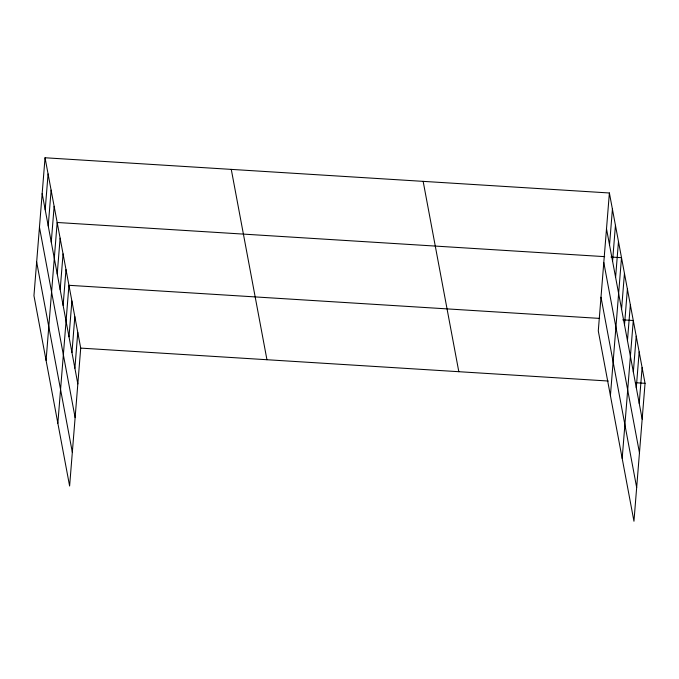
<?xml version="1.0" encoding="UTF-8"?>
<svg xmlns="http://www.w3.org/2000/svg" width="679" height="679" viewBox="0 0 679 679"><rect width="100%" height="100%" fill="white"/><g stroke="black" fill="none" stroke-linecap="round" stroke-linejoin="round"><path stroke-width="1.02" d="M45.043 157.766L33.95 295.688L69.614 486.02L80.716 348.106L45.043 157.766L609.386 192.98L645.05 383.312L633.957 521.234L598.284 330.894L609.386 192.98M45.196 209.752L48.082 173.951M48.226 225.937L51.112 190.128M51.264 242.114L54.142 206.306M46.079 360.396L57.172 222.483L604.675 256.645M57.231 273.993L60.117 238.185M60.176 289.695L63.062 253.887M63.122 305.397L65.999 269.597M57.851 423.212L68.944 285.299L599.608 318.4M69.003 336.809L71.889 301.001M71.949 352.511L74.826 316.703M74.894 368.213L77.771 332.404M609.53 244.966L612.416 209.157M612.568 261.143L615.446 225.335M615.598 277.321L618.476 241.512M610.413 395.611L621.506 257.689L610.99 257.035M621.574 309.2L624.451 273.399M624.51 324.901L627.396 289.101M627.455 340.612L630.341 304.803M622.185 458.418L633.278 320.505L622.762 319.851M633.337 372.016L636.223 336.207M636.282 387.717L639.168 351.909M639.228 403.419L642.105 367.611M80.716 348.106L608.223 381.021M635.578 382.727L645.05 383.312M606.5 228.781L642.173 419.121M603.792 262.476L639.457 452.817M601 297.198L636.664 487.53M423.153 181.361L458.817 371.693M231.276 169.385L266.949 359.726M42.166 193.574L77.83 383.915M39.458 227.27L75.123 417.61M36.658 261.992L72.33 452.324"/></g></svg>
